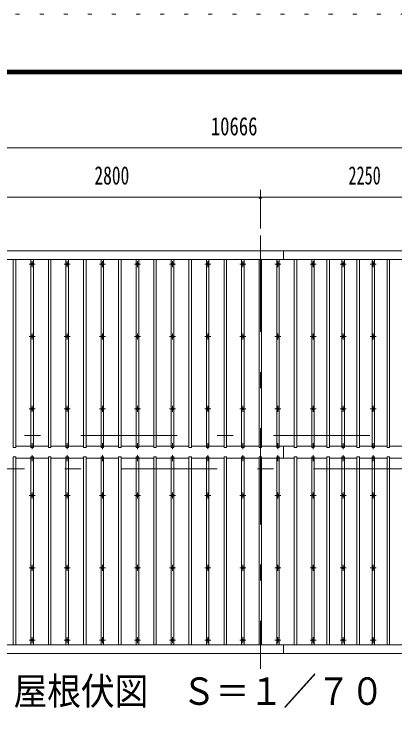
# Model space of a CAD drawing. Units: millimetres, scale not verified. Extents: x -31545 to 31552, y -14700 to 14700.
# Drawn here: x -4284 to -487, y 7701 to 14700 of the extents above; entities that cross this region are included whole.
import ezdxf
from ezdxf.enums import TextEntityAlignment as Align

# ---------------------------------------------------------------- set-up
doc = ezdxf.new("R2010")
doc.units = ezdxf.units.MM
doc.header["$LTSCALE"] = 80
doc.linetypes.add('USER3', pattern=[24, 12, -5, 2, -5])
doc.linetypes.add('USER4', pattern=[3, 0.5, -2.5])
for name, color, linetype, lineweight in [('0-2_1-07BOLD', 7, 'Continuous', 18), ('0-3_1-27CENTER', 3, 'USER3', 18), ('0-4_1-47THIN', 4, 'Continuous', 18), ('0-5_1-57DIM', 3, 'Continuous', 18), ('0-C_F-F1PAPER', 5, 'Continuous', 18), ('0-D_F-E_J_ADD', 5, 'USER4', 18)]:
    doc.layers.add(name, color=color, linetype=linetype, lineweight=lineweight)
doc.styles.add('ＭＳ ゴシック', font='')
doc.styles.get('ＭＳ ゴシック').set_extended_font_data('MS Gothic')

msp = doc.modelspace()

# ---------------------------------------------------------------- linework, layer by layer
at = {"layer": '0-2_1-07BOLD'}
for p, q in [((-1598.51, 12253.1), (-1598.51, 12340.54)), ((-7311.51, 12253.1), (3354.49, 12253.1)), ((-1598.51, 10271.05), (-1598.51, 10392.03)), ((3354.49, 8409.98), (-7311.51, 8409.98)), ((-1598.51, 8322.54), (-1598.51, 8409.98))]:
    msp.add_line(p, q, dxfattribs=at)
for points in [[(3354.49, 10377.02), (3354.49, 12340.54), (-7311.51, 12340.54), (-7311.51, 10377.02), (-7271.51, 10377.02), (-7271.51, 12253.1)], [(-7271.51, 8409.98), (-7271.51, 10286.06), (-7311.51, 10286.06), (-7311.51, 8322.54), (3354.49, 8322.54)]]:
    msp.add_lwpolyline(points, dxfattribs=at)
for centre in [(-4103.51, 12207.36), (-3753.51, 12207.36), (-3403.51, 12207.36), (-3053.51, 12207.36), (-2703.51, 12207.36), (-2353.51, 12207.36), (-2003.51, 12207.36), (-1653.51, 12207.36), (-1303.51, 12207.36), (-1003.51, 12207.36), (-703.51, 12207.36), (-4103.51, 11485.7), (-3753.51, 11485.7), (-3403.51, 11485.7), (-3053.51, 11485.7), (-2703.51, 11485.7), (-2353.51, 11485.7), (-2003.51, 11485.7), (-1653.51, 11485.7), (-1303.51, 11485.7), (-1003.51, 11485.7), (-703.51, 11485.7), (-4103.51, 10764.04), (-3753.51, 10764.04), (-3403.51, 10764.04), (-3053.51, 10764.04), (-2703.51, 10764.04), (-2353.51, 10764.04), (-2003.51, 10764.04), (-1653.51, 10764.04), (-1303.51, 10764.04), (-1003.51, 10764.04), (-703.51, 10764.04), (-4103.51, 9899.04), (-3753.51, 9899.04), (-3403.51, 9899.04), (-3053.51, 9899.04), (-2703.51, 9899.04), (-2353.51, 9899.04), (-2003.51, 9899.04), (-1653.51, 9899.04), (-1303.51, 9899.04), (-1003.51, 9899.04), (-703.51, 9899.04), (-4103.51, 9177.38), (-3753.51, 9177.38), (-3403.51, 9177.38), (-3053.51, 9177.38), (-2703.51, 9177.38), (-2353.51, 9177.38), (-2003.51, 9177.38), (-1653.51, 9177.38), (-1303.51, 9177.38), (-1003.51, 9177.38), (-703.51, 9177.38), (-4103.51, 8455.72), (-3753.51, 8455.72), (-3403.51, 8455.72), (-3053.51, 8455.72), (-2703.51, 8455.72), (-2353.51, 8455.72), (-2003.51, 8455.72), (-1653.51, 8455.72), (-1303.51, 8455.72), (-1003.51, 8455.72), (-703.51, 8455.72)]:
    msp.add_circle(centre, 10, dxfattribs=at)
for centre, start, end in [((-4103.51, 10380.99), 46.3961, 133.6039), ((-4103.51, 10401.99), 226.39838, 313.60162), ((-3753.51, 10380.99), 46.3961, 133.6039), ((-3753.51, 10401.99), 226.39838, 313.60162), ((-3403.51, 10380.99), 46.3961, 133.6039), ((-3403.51, 10401.99), 226.39838, 313.60162), ((-3053.51, 10380.99), 46.3961, 133.6039), ((-3053.51, 10401.99), 226.39838, 313.60162), ((-2703.51, 10380.99), 46.3961, 133.6039), ((-2703.51, 10401.99), 226.39838, 313.60162), ((-2353.51, 10380.99), 46.3961, 133.6039), ((-2353.51, 10401.99), 226.39838, 313.60162), ((-2003.51, 10380.99), 46.3961, 133.6039), ((-2003.51, 10401.99), 226.39838, 313.60162), ((-1653.51, 10380.99), 46.3961, 133.6039), ((-1653.51, 10401.99), 226.39838, 313.60162), ((-1303.51, 10380.99), 46.3961, 133.6039), ((-1303.51, 10401.99), 226.39838, 313.60162), ((-1003.51, 10380.99), 46.3961, 133.6039), ((-1003.51, 10401.99), 226.39838, 313.60162), ((-703.51, 10380.99), 46.3961, 133.6039), ((-703.51, 10401.99), 226.39838, 313.60162), ((-4103.51, 10261.09), 46.39838, 133.60162), ((-4103.51, 10282.09), 226.3961, 313.6039), ((-3753.51, 10261.09), 46.39838, 133.60162), ((-3753.51, 10282.09), 226.3961, 313.6039), ((-3403.51, 10261.09), 46.39838, 133.60162), ((-3403.51, 10282.09), 226.3961, 313.6039), ((-3053.51, 10261.09), 46.39838, 133.60162), ((-3053.51, 10282.09), 226.3961, 313.6039), ((-2703.51, 10261.09), 46.39838, 133.60162), ((-2703.51, 10282.09), 226.3961, 313.6039), ((-2353.51, 10261.09), 46.39838, 133.60162), ((-2353.51, 10282.09), 226.3961, 313.6039), ((-2003.51, 10261.09), 46.39838, 133.60162), ((-2003.51, 10282.09), 226.3961, 313.6039), ((-1653.51, 10261.09), 46.39838, 133.60162), ((-1653.51, 10282.09), 226.3961, 313.6039), ((-1303.51, 10261.09), 46.39838, 133.60162), ((-1303.51, 10282.09), 226.3961, 313.6039), ((-1003.51, 10261.09), 46.39838, 133.60162), ((-1003.51, 10282.09), 226.3961, 313.6039), ((-703.51, 10261.09), 46.39838, 133.60162), ((-703.51, 10282.09), 226.3961, 313.6039)]:
    msp.add_arc(centre, 14.5, start, end, dxfattribs=at)
at = {"layer": '0-3_1-27CENTER'}
for p, q in [((-1828.51, 12490.54), (-1828.51, 8172.54)), ((-4133.51, 12207.36), (-4073.51, 12207.36)), ((-4103.51, 12177.37), (-4103.51, 12237.37)), ((-3783.51, 12207.36), (-3723.51, 12207.36)), ((-3753.51, 12237.37), (-3753.51, 12177.37)), ((-3433.51, 12207.36), (-3373.51, 12207.36)), ((-3403.51, 12177.37), (-3403.51, 12237.37)), ((-3023.51, 12207.36), (-3083.51, 12207.36)), ((-3053.51, 12237.37), (-3053.51, 12177.37)), ((-2733.51, 12207.36), (-2673.52, 12207.36)), ((-2703.51, 12177.37), (-2703.51, 12237.37)), ((-2383.51, 12207.36), (-2323.51, 12207.36)), ((-2353.51, 12237.37), (-2353.51, 12177.37)), ((-2033.51, 12207.36), (-1973.51, 12207.36)), ((-2003.51, 12177.37), (-2003.51, 12237.37)), ((-1623.51, 12207.36), (-1683.51, 12207.36)), ((-1653.51, 12237.37), (-1653.51, 12177.37)), ((-1333.51, 12207.36), (-1273.51, 12207.36)), ((-1303.51, 12177.37), (-1303.51, 12237.37)), ((-1033.51, 12207.36), (-973.51, 12207.36)), ((-1003.51, 12177.37), (-1003.51, 12237.37)), ((-733.51, 12207.36), (-673.51, 12207.36)), ((-703.51, 12177.37), (-703.51, 12237.37)), ((-4073.51, 11485.7), (-4133.51, 11485.7)), ((-4103.51, 11515.7), (-4103.51, 11455.7)), ((-3783.51, 11485.7), (-3723.51, 11485.7)), ((-3753.51, 11455.7), (-3753.51, 11515.7)), ((-3373.51, 11485.7), (-3433.51, 11485.7)), ((-3403.51, 11515.7), (-3403.51, 11455.7)), ((-3023.51, 11485.7), (-3083.51, 11485.7)), ((-3053.51, 11455.7), (-3053.51, 11515.7)), ((-2673.52, 11485.7), (-2733.51, 11485.7)), ((-2703.51, 11515.7), (-2703.51, 11455.7)), ((-2383.51, 11485.7), (-2323.51, 11485.7)), ((-2353.51, 11455.7), (-2353.51, 11515.7)), ((-1973.51, 11485.7), (-2033.51, 11485.7)), ((-2003.51, 11515.7), (-2003.51, 11455.7)), ((-1623.51, 11485.7), (-1683.51, 11485.7)), ((-1653.51, 11515.7), (-1653.51, 11455.7)), ((-1273.51, 11485.7), (-1333.51, 11485.7)), ((-1303.51, 11455.7), (-1303.51, 11515.7)), ((-973.51, 11485.7), (-1033.51, 11485.7)), ((-1003.51, 11515.7), (-1003.51, 11455.7)), ((-673.51, 11485.7), (-733.51, 11485.7)), ((-703.51, 11455.7), (-703.51, 11515.7)), ((-4103.51, 10734.04), (-4103.51, 10794.04)), ((-3753.51, 10734.04), (-3753.51, 10794.04)), ((-3403.51, 10734.04), (-3403.51, 10794.04)), ((-3053.51, 10734.04), (-3053.51, 10794.04)), ((-2703.51, 10734.04), (-2703.51, 10794.04)), ((-2353.51, 10734.04), (-2353.51, 10794.04)), ((-2003.51, 10794.04), (-2003.51, 10734.04)), ((-1653.51, 10734.04), (-1653.51, 10794.04)), ((-1303.51, 10734.04), (-1303.51, 10794.04)), ((-1003.51, 10794.04), (-1003.51, 10734.04)), ((-703.51, 10734.04), (-703.51, 10794.04)), ((-4073.51, 10764.04), (-4133.51, 10764.04)), ((-3723.51, 10764.04), (-3783.51, 10764.04)), ((-3373.51, 10764.04), (-3433.51, 10764.04)), ((-3023.51, 10764.04), (-3083.51, 10764.04)), ((-2673.52, 10764.04), (-2733.51, 10764.04)), ((-2323.51, 10764.04), (-2383.51, 10764.04)), ((-1973.51, 10764.04), (-2033.51, 10764.04)), ((-1623.51, 10764.04), (-1683.51, 10764.04)), ((-1273.51, 10764.04), (-1333.51, 10764.04)), ((-973.51, 10764.04), (-1033.51, 10764.04)), ((-673.51, 10764.04), (-733.51, 10764.04)), ((-7458.51, 10496.54), (3501.49, 10496.54)), ((-4133.51, 10391.49), (-4073.51, 10391.49)), ((-4103.51, 10361.5), (-4103.51, 10421.49)), ((-3783.51, 10391.49), (-3723.51, 10391.49)), ((-3753.51, 10361.5), (-3753.51, 10421.49)), ((-3433.51, 10391.49), (-3373.51, 10391.49)), ((-3403.51, 10361.5), (-3403.51, 10421.49)), ((-3083.51, 10391.49), (-3023.51, 10391.49)), ((-3053.51, 10361.5), (-3053.51, 10421.49)), ((-2673.52, 10391.49), (-2733.51, 10391.49)), ((-2703.51, 10361.5), (-2703.51, 10421.49)), ((-2383.51, 10391.49), (-2323.51, 10391.49)), ((-2353.51, 10361.5), (-2353.51, 10421.49)), ((-2033.51, 10391.49), (-1973.51, 10391.49)), ((-2003.51, 10361.5), (-2003.51, 10421.49)), ((-1683.51, 10391.49), (-1623.51, 10391.49)), ((-1653.51, 10361.5), (-1653.51, 10421.49)), ((-1273.51, 10391.49), (-1333.51, 10391.49)), ((-1303.51, 10361.5), (-1303.51, 10421.49)), ((-1033.51, 10391.49), (-973.51, 10391.49)), ((-1003.51, 10361.5), (-1003.51, 10421.49)), ((-673.51, 10391.49), (-733.51, 10391.49)), ((-703.51, 10361.5), (-703.51, 10421.49)), ((-4103.51, 10241.59), (-4103.51, 10301.59)), ((-3753.51, 10301.59), (-3753.51, 10241.59)), ((-3403.51, 10241.59), (-3403.51, 10301.59)), ((-3053.51, 10301.59), (-3053.51, 10241.59)), ((-2703.51, 10241.59), (-2703.51, 10301.59)), ((-2353.51, 10301.59), (-2353.51, 10241.59)), ((-2003.51, 10241.59), (-2003.51, 10301.59)), ((-1653.51, 10301.59), (-1653.51, 10241.59)), ((-1303.51, 10241.59), (-1303.51, 10301.59)), ((-1003.51, 10301.59), (-1003.51, 10241.59)), ((-703.51, 10241.59), (-703.51, 10301.59)), ((-4133.51, 10271.59), (-4073.51, 10271.59)), ((-3783.51, 10271.59), (-3723.51, 10271.59)), ((-3433.51, 10271.59), (-3373.51, 10271.59)), ((-3023.51, 10271.59), (-3083.51, 10271.59)), ((-2733.51, 10271.59), (-2673.52, 10271.59)), ((-2383.51, 10271.59), (-2323.51, 10271.59)), ((-2033.51, 10271.59), (-1973.51, 10271.59)), ((-1623.51, 10271.59), (-1683.51, 10271.59)), ((-1333.51, 10271.59), (-1273.51, 10271.59)), ((-973.51, 10271.59), (-1033.51, 10271.59)), ((-733.51, 10271.59), (-673.51, 10271.59)), ((3501.49, 10166.54), (-7458.51, 10166.54)), ((-4133.51, 9899.04), (-4073.51, 9899.04)), ((-4103.51, 9929.04), (-4103.51, 9869.04)), ((-3783.51, 9899.04), (-3723.51, 9899.04)), ((-3753.51, 9929.04), (-3753.51, 9869.04)), ((-3433.51, 9899.04), (-3373.51, 9899.04)), ((-3403.51, 9929.04), (-3403.51, 9869.04)), ((-3083.51, 9899.04), (-3023.51, 9899.04)), ((-3053.51, 9929.04), (-3053.51, 9869.04)), ((-2733.51, 9899.04), (-2673.52, 9899.04)), ((-2703.51, 9929.04), (-2703.51, 9869.04)), ((-2383.51, 9899.04), (-2323.51, 9899.04)), ((-2353.51, 9929.04), (-2353.51, 9869.04)), ((-2033.51, 9899.04), (-1973.51, 9899.04)), ((-2003.51, 9869.04), (-2003.51, 9929.04)), ((-1683.51, 9899.04), (-1623.51, 9899.04)), ((-1653.51, 9929.04), (-1653.51, 9869.04)), ((-1333.51, 9899.04), (-1273.51, 9899.04)), ((-1303.51, 9929.04), (-1303.51, 9869.04)), ((-1033.51, 9899.04), (-973.51, 9899.04)), ((-1003.51, 9929.04), (-1003.51, 9869.04)), ((-733.51, 9899.04), (-673.51, 9899.04)), ((-703.51, 9929.04), (-703.51, 9869.04)), ((-4073.51, 9177.38), (-4133.51, 9177.38)), ((-4103.51, 9147.38), (-4103.51, 9207.38)), ((-3783.51, 9177.38), (-3723.51, 9177.38)), ((-3753.51, 9207.38), (-3753.51, 9147.38)), ((-3373.51, 9177.38), (-3433.51, 9177.38)), ((-3403.51, 9147.38), (-3403.51, 9207.38)), ((-3023.51, 9177.38), (-3083.51, 9177.38)), ((-3053.51, 9207.38), (-3053.51, 9147.38)), ((-2673.52, 9177.38), (-2733.51, 9177.38)), ((-2703.51, 9147.38), (-2703.51, 9207.38)), ((-2383.51, 9177.38), (-2323.51, 9177.38)), ((-2353.51, 9207.38), (-2353.51, 9147.38)), ((-1973.51, 9177.38), (-2033.51, 9177.38)), ((-2003.51, 9147.38), (-2003.51, 9207.38)), ((-1623.51, 9177.38), (-1683.51, 9177.38)), ((-1653.51, 9147.38), (-1653.51, 9207.38)), ((-1273.51, 9177.38), (-1333.51, 9177.38)), ((-1303.51, 9207.38), (-1303.51, 9147.38)), ((-973.51, 9177.38), (-1033.51, 9177.38)), ((-1003.51, 9147.38), (-1003.51, 9207.38)), ((-673.51, 9177.38), (-733.51, 9177.38)), ((-703.51, 9207.38), (-703.51, 9147.38)), ((-4103.51, 8485.72), (-4103.51, 8425.72)), ((-3753.51, 8425.72), (-3753.51, 8485.72)), ((-3403.51, 8485.72), (-3403.51, 8425.72)), ((-3053.51, 8425.72), (-3053.51, 8485.72)), ((-2703.51, 8485.72), (-2703.51, 8425.72)), ((-2353.51, 8425.72), (-2353.51, 8485.72)), ((-2003.51, 8485.72), (-2003.51, 8425.72)), ((-1653.51, 8425.72), (-1653.51, 8485.72)), ((-1303.51, 8485.72), (-1303.51, 8425.72)), ((-1003.51, 8425.72), (-1003.51, 8485.72)), ((-703.51, 8485.72), (-703.51, 8425.72)), ((-4073.51, 8455.72), (-4133.51, 8455.72)), ((-3783.51, 8455.72), (-3723.51, 8455.72)), ((-3373.51, 8455.72), (-3433.51, 8455.72)), ((-3023.51, 8455.72), (-3083.51, 8455.72)), ((-2673.52, 8455.72), (-2733.51, 8455.72)), ((-2383.51, 8455.72), (-2323.51, 8455.72)), ((-1973.51, 8455.72), (-2033.51, 8455.72)), ((-1623.51, 8455.72), (-1683.51, 8455.72)), ((-1273.51, 8455.72), (-1333.51, 8455.72)), ((-973.51, 8455.72), (-1033.51, 8455.72)), ((-673.51, 8455.72), (-733.51, 8455.72))]:
    msp.add_line(p, q, dxfattribs=at)
at = {"layer": '0-4_1-47THIN'}
for p, q in [((-4266.01, 10377.02), (-4266.01, 12253.1)), ((-4091.01, 12253.1), (-4091.01, 10377.02)), ((-3916.01, 12253.1), (-3916.01, 10377.02)), ((-3741.01, 10377.02), (-3741.01, 12253.1)), ((-3566.01, 10377.02), (-3566.01, 12253.1)), ((-3391.01, 12253.1), (-3391.01, 10377.02)), ((-3216.01, 10377.02), (-3216.01, 12253.1)), ((-3041.01, 10377.02), (-3041.01, 12253.1)), ((-2866.01, 10377.02), (-2866.01, 12253.1)), ((-2691.01, 10377.02), (-2691.01, 12253.1)), ((-2516.01, 12253.1), (-2516.01, 10377.02)), ((-2341.01, 12253.1), (-2341.01, 10377.02)), ((-2166.01, 10377.02), (-2166.01, 12253.1)), ((-1991.01, 10377.02), (-1991.01, 12253.1)), ((-1816.01, 12253.1), (-1816.01, 10377.02)), ((-1641.01, 10377.02), (-1641.01, 12253.1)), ((-1466.01, 10377.02), (-1466.01, 12253.1)), ((-1291.01, 10377.02), (-1291.01, 12253.1)), ((-1141.01, 12253.1), (-1141.01, 10377.02)), ((-991.01, 10377.02), (-991.01, 12253.1)), ((-841.01, 10377.02), (-841.01, 12253.1)), ((-691.01, 10377.02), (-691.01, 12253.1)), ((-541.01, 10377.02), (-541.01, 12253.1)), ((-4116.01, 10392.03), (-4266.01, 10392.03)), ((-3941.01, 10392.03), (-4091.01, 10392.03)), ((-3766.01, 10392.03), (-3916.01, 10392.03)), ((-3591.01, 10392.03), (-3741.01, 10392.03)), ((-3416.01, 10392.03), (-3566.01, 10392.03)), ((-3241.01, 10392.03), (-3391.01, 10392.03)), ((-3066.01, 10392.03), (-3216.01, 10392.03)), ((-2891.01, 10392.03), (-3041.01, 10392.03)), ((-2716.01, 10392.03), (-2866.01, 10392.03)), ((-2541.01, 10392.03), (-2691.01, 10392.03)), ((-2366.01, 10392.03), (-2516.01, 10392.03)), ((-2191.01, 10392.03), (-2341.01, 10392.03)), ((-2016.01, 10392.03), (-2166.01, 10392.03)), ((-1841.01, 10392.03), (-1991.01, 10392.03)), ((-1666.02, 10392.03), (-1816.01, 10392.03)), ((-1491.01, 10392.03), (-1641.01, 10392.03)), ((-1316.01, 10392.03), (-1466.01, 10392.03)), ((-1166.01, 10392.03), (-1291.01, 10392.03)), ((-1016.01, 10392.03), (-1141.01, 10392.03)), ((-866.01, 10392.03), (-991.01, 10392.03)), ((-716.01, 10392.03), (-841.01, 10392.03)), ((-566.01, 10392.03), (-691.01, 10392.03)), ((-416.01, 10392.03), (-541.01, 10392.03)), ((-4266.01, 10271.05), (-4116.01, 10271.05)), ((-4091.01, 10271.05), (-3941.01, 10271.05)), ((-3916.01, 10271.05), (-3766.01, 10271.05)), ((-3741.01, 10271.05), (-3591.01, 10271.05)), ((-3566.01, 10271.05), (-3416.01, 10271.05)), ((-3391.01, 10271.05), (-3241.01, 10271.05)), ((-3216.01, 10271.05), (-3066.01, 10271.05)), ((-3041.01, 10271.05), (-2891.01, 10271.05)), ((-2866.01, 10271.05), (-2716.01, 10271.05)), ((-2691.01, 10271.05), (-2541.01, 10271.05)), ((-2516.01, 10271.05), (-2366.01, 10271.05)), ((-2341.01, 10271.05), (-2191.01, 10271.05)), ((-2166.01, 10271.05), (-2016.01, 10271.05)), ((-1991.01, 10271.05), (-1841.01, 10271.05)), ((-1816.01, 10271.05), (-1666.02, 10271.05)), ((-1641.01, 10271.05), (-1491.01, 10271.05)), ((-1466.01, 10271.05), (-1316.01, 10271.05)), ((-1291.01, 10271.05), (-1166.01, 10271.05)), ((-1141.01, 10271.05), (-1016.01, 10271.05)), ((-991.01, 10271.05), (-866.01, 10271.05)), ((-841.01, 10271.05), (-716.01, 10271.05)), ((-691.01, 10271.05), (-566.01, 10271.05)), ((-541.01, 10271.05), (-416.01, 10271.05))]:
    msp.add_line(p, q, dxfattribs=at)
for points in [[(-4291.01, 12253.1), (-4291.01, 10377.02), (-4266.01, 10377.02)], [(-4091.01, 10377.02), (-4116.01, 10377.02), (-4116.01, 12253.1)], [(-3916.01, 10377.02), (-3941.01, 10377.02), (-3941.01, 12253.1)], [(-3766.01, 12253.1), (-3766.01, 10377.02), (-3741.01, 10377.02)], [(-3591.01, 12253.1), (-3591.01, 10377.02), (-3566.01, 10377.02)], [(-3391.01, 10377.02), (-3416.01, 10377.02), (-3416.01, 12253.1)], [(-3241.01, 12253.1), (-3241.01, 10377.02), (-3216.01, 10377.02)], [(-3066.01, 12253.1), (-3066.01, 10377.02), (-3041.01, 10377.02)], [(-2891.01, 12253.1), (-2891.01, 10377.02), (-2866.01, 10377.02)], [(-2716.01, 12253.1), (-2716.01, 10377.02), (-2691.01, 10377.02)], [(-2516.01, 10377.02), (-2541.01, 10377.02), (-2541.01, 12253.1)], [(-2341.01, 10377.02), (-2366.01, 10377.02), (-2366.01, 12253.1)], [(-2191.01, 12253.1), (-2191.01, 10377.02), (-2166.01, 10377.02)], [(-2016.01, 12253.1), (-2016.01, 10377.02), (-1991.01, 10377.02)], [(-1816.01, 10377.02), (-1841.01, 10377.02), (-1841.01, 12253.1)], [(-1666.01, 12253.1), (-1666.01, 10377.02), (-1641.01, 10377.02)], [(-1491.01, 12253.1), (-1491.01, 10377.02), (-1466.01, 10377.02)], [(-1316.01, 12253.1), (-1316.01, 10377.02), (-1291.01, 10377.02)], [(-1141.01, 10377.02), (-1166.01, 10377.02), (-1166.01, 12253.1)], [(-1016.01, 12253.1), (-1016.01, 10377.02), (-991.01, 10377.02)], [(-866.01, 12253.1), (-866.01, 10377.02), (-841.01, 10377.02)], [(-716.01, 12253.1), (-716.01, 10377.02), (-691.01, 10377.02)], [(-566.01, 12253.1), (-566.01, 10377.02), (-541.01, 10377.02)], [(-4266.01, 8409.98), (-4266.01, 10286.06), (-4291.01, 10286.06), (-4291.01, 8409.98)], [(-4091.01, 8409.98), (-4091.01, 10286.06), (-4116.01, 10286.06), (-4116.01, 8409.98)], [(-3916.01, 8409.98), (-3916.01, 10286.06), (-3941.01, 10286.06), (-3941.01, 8409.98)], [(-3741.01, 8409.98), (-3741.01, 10286.06), (-3766.01, 10286.06), (-3766.01, 8409.98)], [(-3566.01, 8409.98), (-3566.01, 10286.06), (-3591.01, 10286.06), (-3591.01, 8409.98)], [(-3391.01, 8409.98), (-3391.01, 10286.06), (-3416.01, 10286.06), (-3416.01, 8409.98)], [(-3216.01, 8409.98), (-3216.01, 10286.06), (-3241.01, 10286.06), (-3241.01, 8409.98)], [(-3041.01, 8409.98), (-3041.01, 10286.06), (-3066.01, 10286.06), (-3066.01, 8409.98)], [(-2866.01, 8409.98), (-2866.01, 10286.06), (-2891.01, 10286.06), (-2891.01, 8409.98)], [(-2691.01, 8409.98), (-2691.01, 10286.06), (-2716.01, 10286.06), (-2716.01, 8409.98)], [(-2516.01, 8409.98), (-2516.01, 10286.06), (-2541.01, 10286.06), (-2541.01, 8409.98)], [(-2341.01, 8409.98), (-2341.01, 10286.06), (-2366.01, 10286.06), (-2366.01, 8409.98)], [(-2166.01, 8409.98), (-2166.01, 10286.06), (-2191.01, 10286.06), (-2191.01, 8409.98)], [(-1991.01, 8409.98), (-1991.01, 10286.06), (-2016.01, 10286.06), (-2016.01, 8409.98)], [(-1816.01, 8409.98), (-1816.01, 10286.06), (-1841.01, 10286.06), (-1841.01, 8409.98)], [(-1641.01, 8409.98), (-1641.01, 10286.06), (-1666.01, 10286.06), (-1666.01, 8409.98)], [(-1466.01, 8409.98), (-1466.01, 10286.06), (-1491.01, 10286.06), (-1491.01, 8409.98)], [(-1291.01, 8409.98), (-1291.01, 10286.06), (-1316.01, 10286.06), (-1316.01, 8409.98)], [(-1141.01, 8409.98), (-1141.01, 10286.06), (-1166.01, 10286.06), (-1166.01, 8409.98)], [(-991.01, 8409.98), (-991.01, 10286.06), (-1016.01, 10286.06), (-1016.01, 8409.98)], [(-841.01, 8409.98), (-841.01, 10286.06), (-866.01, 10286.06), (-866.01, 8409.98)], [(-691.01, 8409.98), (-691.01, 10286.06), (-716.01, 10286.06), (-716.01, 8409.98)], [(-541.01, 8409.98), (-541.01, 10286.06), (-566.01, 10286.06), (-566.01, 8409.98)]]:
    msp.add_lwpolyline(points, dxfattribs=at)
at = {"layer": '0-5_1-57DIM'}
for p, q in [((-7311.51, 13365.54), (3354.49, 13365.54)), ((-1828.51, 12945.53), (-1828.51, 12560.54)), ((-4628.51, 12875.53), (-1828.51, 12875.53)), ((-1814.51, 12875.53), (-1842.51, 12875.53)), ((-1828.51, 12875.53), (421.49, 12875.53))]:
    msp.add_line(p, q, dxfattribs=at)
msp.add_arc((-1828.51, 12875.53), 14, 180, 0, dxfattribs=at)
at = {"layer": '0-C_F-F1PAPER'}
for points in [[(30852.03, -14000), (-9327.96, -14000), (-9327.96, 14140), (30852.03, 14140)], [(30848.53, -13996.5), (-9324.46, -13996.5), (-9324.46, 14136.5), (30848.53, 14136.5)], [(30845.03, -13993), (-9320.96, -13993), (-9320.96, 14133), (30845.03, 14133)], [(30841.53, -13989.5), (30841.53, 14129.5), (-9317.46, 14129.5), (-9317.46, -13989.5)], [(30838.03, -13986), (-9313.96, -13986), (-9313.96, 14126), (30838.03, 14126)], [(30834.53, -13982.5), (30834.53, 14122.5), (-9310.46, 14122.5), (-9310.46, -13982.5)], [(30831.03, -13979), (-9306.96, -13979), (-9306.96, 14119), (30831.03, 14119)], [(30827.54, -13975.5), (30827.54, 14115.5), (-9303.46, 14115.5), (-9303.46, -13975.5)], [(30824.03, -13972), (30824.03, 14112), (-9299.96, 14112), (-9299.96, -13972)], [(30820.53, -13968.5), (30820.53, 14108.5), (-9296.46, 14108.5), (-9296.46, -13968.5)], [(30817.03, -13965), (-9292.96, -13965), (-9292.96, 14105), (30817.03, 14105)]]:
    msp.add_lwpolyline(points, close=True, dxfattribs=at)
at = {"layer": '0-D_F-E_J_ADD'}
msp.add_lwpolyline([(31552.03, -14700), (-10027.97, -14700), (-10027.97, 14700), (31552.03, 14700)], close=True, dxfattribs=at)

# ---------------------------------------------------------------- texts
at = {"layer": '0-5_1-57DIM', "color": 7, "style": 'ＭＳ ゴシック'}
for s, height, width, p in [('10666', 182.3, 0.75, (-2322.39, 13435.54)), ('2800', 182.3, 0.7, (-3482.29, 12945.53)), ('2250', 182.3, 0.65, (-950.87, 12945.53)), ('屋根伏図\u3000Ｓ＝１／７０', 273.5, 0.9, (-4288.51, 7729.85))]:
    msp.add_text(s, height=height, dxfattribs=dict(at, width=width)).set_placement(p, align=Align.BOTTOM_LEFT)

doc.saveas('drawing.dxf')
